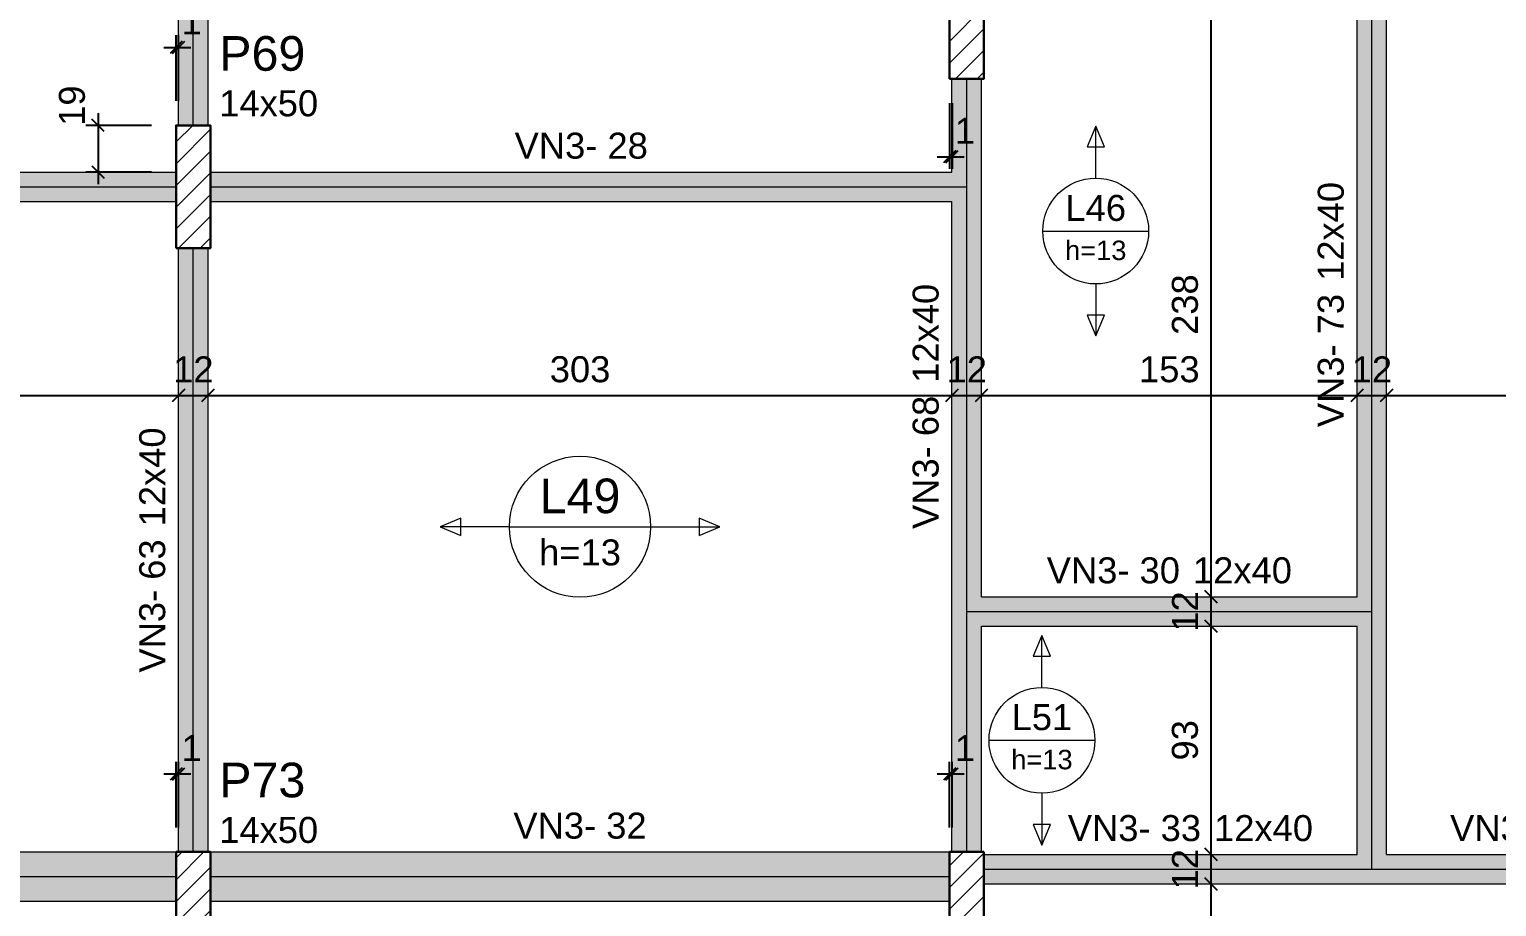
# Model space of a CAD drawing. Header units: millimetres. Extents: x -8 to 605, y -494 to 220.
# Drawn here: x 14.13 to 26.08, y -476.07 to -468.92 of the extents above; entities that cross this region are included whole.
import ezdxf

# ---------------------------------------------------------------- set-up
doc = ezdxf.new("R2010")
doc.units = ezdxf.units.MM
doc.header["$MEASUREMENT"] = 0
doc.linetypes.add('NULL', pattern=[0])
for name, color, linetype, lineweight in [('FO-Cotas', 5, 'Continuous', 5), ('FO-Eixos', 5, 'Continuous', 5), ('FO-Hachura pilar que passa', 19, 'Continuous', 5), ('FO-Hachura viga', 43, 'Continuous', 5), ('FO-Pilares', 4, 'Continuous', 30), ('FO-Textos das lajes', 1, 'Continuous', 20), ('FO-Textos das vigas', 7, 'Continuous', 5), ('FO-Textos dos pilares', 7, 'Continuous', 5), ('FO-Vigas', 1, 'Continuous', 20)]:
    doc.layers.add(name, color=color, linetype=linetype, lineweight=lineweight)
doc.styles.add('Arial', font='arial.ttf')
doc.dimstyles.new('UM_50.000000', dxfattribs={"dimtxt": 0.18, "dimasz": 0.1, "dimexe": 0.1, "dimexo": 0.2, "dimgap": 0, "dimtad": 1, "dimtih": 1, "dimtoh": 1, "dimdec": 1, "dimlfac": 50, "dimzin": 0, "dimdsep": 46, "dimtxsty": 'Standard', "dimcen": 0.09, "dimdle": 0.1, "dimadec": 1, "dimazin": 2, "dimtfac": 1, "dimtdec": 4, "dimtofl": 0, "dimtmove": 0, "dimatfit": 3, "dimfxl": 1, "dimtolj": 1, "dimarcsym": 0})
pattern_1 = [(45, (-4.58844, -411.61486), (-0.08838835, 0.08838835), [])]

# ---------------------------------------------------------------- blocks, each defined once
blk = doc.blocks.new('_Oblique')
at = {"color": 0, "linetype": 'ByBlock', "lineweight": -2}
blk.add_line((-0.5, -0.5), (0.5, 0.5), dxfattribs=at)
blk = doc.blocks.new('*D4126')
at = {"layer": 'Defpoints', "color": 0, "transparency": 16777216}
for p in [(-0.578, -475.905), (31.502, -475.905), (31.502, -485.146)]:
    blk.add_point(p, dxfattribs=at)
at = {"layer": 'FO-Cotas', "color": 0, "lineweight": -2, "transparency": 16777216}
for p, q in [((-0.578, -476.105), (-0.578, -485.246)), ((31.502, -476.105), (31.502, -485.246)), ((-0.678, -485.146), (31.602, -485.146))]:
    blk.add_line(p, q, dxfattribs=at)
at = {"layer": 'FO-Cotas', "color": 0, "lineweight": -2, "transparency": 16777216, "xscale": 0.1, "yscale": 0.1, "zscale": 0.1, "rotation": 180}
blk.add_blockref('_Oblique', (-0.578, -485.146), dxfattribs=at)
at = {"layer": 'FO-Cotas', "color": 0, "lineweight": -2, "transparency": 16777216, "xscale": 0.1, "yscale": 0.1, "zscale": 0.1}
blk.add_blockref('_Oblique', (31.502, -485.146), dxfattribs=at)
at = {"layer": 'FO-Cotas', "color": 7, "transparency": 16777216, "insert": (15.462, -484.935), "char_height": 0.2118, "attachment_point": 5, "rotation": 0.0057, "style": 'Arial'}
blk.add_mtext('\\A1;1604', dxfattribs=at)
blk = doc.blocks.new('*D4204')
at = {"layer": 'Defpoints', "color": 0, "transparency": 16777216}
for p in [(9.282, -471.905), (15.342, -471.905), (15.342, -471.905)]:
    blk.add_point(p, dxfattribs=at)
at = {"layer": 'FO-Cotas', "color": 0, "lineweight": -2, "transparency": 16777216}
blk.add_line((9.182, -471.905), (15.442, -471.905), dxfattribs=at)
at = {"layer": 'FO-Cotas', "color": 0, "lineweight": -2, "transparency": 16777216, "xscale": 0.1, "yscale": 0.1, "zscale": 0.1, "rotation": 180}
blk.add_blockref('_Oblique', (9.282, -471.905), dxfattribs=at)
at = {"layer": 'FO-Cotas', "color": 0, "lineweight": -2, "transparency": 16777216, "xscale": 0.1, "yscale": 0.1, "zscale": 0.1}
blk.add_blockref('_Oblique', (15.342, -471.905), dxfattribs=at)
at = {"layer": 'FO-Cotas', "color": 7, "transparency": 16777216, "insert": (12.312, -471.693), "char_height": 0.2118, "attachment_point": 5, "rotation": 0.0057, "style": 'Arial'}
blk.add_mtext('\\A1;303', dxfattribs=at)
blk = doc.blocks.new('*D4205')
at = {"layer": 'Defpoints', "color": 0, "transparency": 16777216}
for p in [(15.342, -471.905), (15.582, -471.905), (15.582, -471.905)]:
    blk.add_point(p, dxfattribs=at)
at = {"layer": 'FO-Cotas', "color": 0, "lineweight": -2, "transparency": 16777216}
blk.add_line((15.242, -471.905), (15.682, -471.905), dxfattribs=at)
at = {"layer": 'FO-Cotas', "color": 0, "lineweight": -2, "transparency": 16777216, "xscale": 0.1, "yscale": 0.1, "zscale": 0.1, "rotation": 180}
blk.add_blockref('_Oblique', (15.342, -471.905), dxfattribs=at)
at = {"layer": 'FO-Cotas', "color": 0, "lineweight": -2, "transparency": 16777216, "xscale": 0.1, "yscale": 0.1, "zscale": 0.1}
blk.add_blockref('_Oblique', (15.582, -471.905), dxfattribs=at)
at = {"layer": 'FO-Cotas', "color": 7, "transparency": 16777216, "insert": (15.462, -471.693), "char_height": 0.2118, "attachment_point": 5, "rotation": 0.0057, "style": 'Arial'}
blk.add_mtext('\\A1;12', dxfattribs=at)
blk = doc.blocks.new('*D4206')
at = {"layer": 'Defpoints', "color": 0, "transparency": 16777216}
for p in [(15.582, -471.905), (21.642, -471.905), (21.642, -471.905)]:
    blk.add_point(p, dxfattribs=at)
at = {"layer": 'FO-Cotas', "color": 0, "lineweight": -2, "transparency": 16777216}
blk.add_line((15.482, -471.905), (21.742, -471.905), dxfattribs=at)
at = {"layer": 'FO-Cotas', "color": 0, "lineweight": -2, "transparency": 16777216, "xscale": 0.1, "yscale": 0.1, "zscale": 0.1, "rotation": 180}
blk.add_blockref('_Oblique', (15.582, -471.905), dxfattribs=at)
at = {"layer": 'FO-Cotas', "color": 0, "lineweight": -2, "transparency": 16777216, "xscale": 0.1, "yscale": 0.1, "zscale": 0.1}
blk.add_blockref('_Oblique', (21.642, -471.905), dxfattribs=at)
at = {"layer": 'FO-Cotas', "color": 7, "transparency": 16777216, "insert": (18.612, -471.693), "char_height": 0.2118, "attachment_point": 5, "rotation": 0.0057, "style": 'Arial'}
blk.add_mtext('\\A1;303', dxfattribs=at)
blk = doc.blocks.new('*D4207')
at = {"layer": 'Defpoints', "color": 0, "transparency": 16777216}
for p in [(21.642, -471.905), (21.882, -471.905), (21.882, -471.905)]:
    blk.add_point(p, dxfattribs=at)
at = {"layer": 'FO-Cotas', "color": 0, "lineweight": -2, "transparency": 16777216}
blk.add_line((21.542, -471.905), (21.982, -471.905), dxfattribs=at)
at = {"layer": 'FO-Cotas', "color": 0, "lineweight": -2, "transparency": 16777216, "xscale": 0.1, "yscale": 0.1, "zscale": 0.1, "rotation": 180}
blk.add_blockref('_Oblique', (21.642, -471.905), dxfattribs=at)
at = {"layer": 'FO-Cotas', "color": 0, "lineweight": -2, "transparency": 16777216, "xscale": 0.1, "yscale": 0.1, "zscale": 0.1}
blk.add_blockref('_Oblique', (21.882, -471.905), dxfattribs=at)
at = {"layer": 'FO-Cotas', "color": 7, "transparency": 16777216, "insert": (21.762, -471.693), "char_height": 0.2118, "attachment_point": 5, "rotation": 0.0057, "style": 'Arial'}
blk.add_mtext('\\A1;12', dxfattribs=at)
blk = doc.blocks.new('*D4208')
at = {"layer": 'Defpoints', "color": 0, "transparency": 16777216}
for p in [(21.882, -471.905), (24.942, -471.905), (24.942, -471.905)]:
    blk.add_point(p, dxfattribs=at)
at = {"layer": 'FO-Cotas', "color": 0, "lineweight": -2, "transparency": 16777216}
blk.add_line((21.782, -471.905), (25.042, -471.905), dxfattribs=at)
at = {"layer": 'FO-Cotas', "color": 0, "lineweight": -2, "transparency": 16777216, "xscale": 0.1, "yscale": 0.1, "zscale": 0.1, "rotation": 180}
blk.add_blockref('_Oblique', (21.882, -471.905), dxfattribs=at)
at = {"layer": 'FO-Cotas', "color": 0, "lineweight": -2, "transparency": 16777216, "xscale": 0.1, "yscale": 0.1, "zscale": 0.1}
blk.add_blockref('_Oblique', (24.942, -471.905), dxfattribs=at)
at = {"layer": 'FO-Cotas', "color": 7, "transparency": 16777216, "insert": (23.412, -471.693), "char_height": 0.2118, "attachment_point": 5, "rotation": 0.0057, "style": 'Arial'}
blk.add_mtext('\\A1;153', dxfattribs=at)
blk = doc.blocks.new('*D4209')
at = {"layer": 'Defpoints', "color": 0, "transparency": 16777216}
for p in [(24.942, -471.905), (25.182, -471.905), (25.182, -471.905)]:
    blk.add_point(p, dxfattribs=at)
at = {"layer": 'FO-Cotas', "color": 0, "lineweight": -2, "transparency": 16777216}
blk.add_line((24.842, -471.905), (25.282, -471.905), dxfattribs=at)
at = {"layer": 'FO-Cotas', "color": 0, "lineweight": -2, "transparency": 16777216, "xscale": 0.1, "yscale": 0.1, "zscale": 0.1, "rotation": 180}
blk.add_blockref('_Oblique', (24.942, -471.905), dxfattribs=at)
at = {"layer": 'FO-Cotas', "color": 0, "lineweight": -2, "transparency": 16777216, "xscale": 0.1, "yscale": 0.1, "zscale": 0.1}
blk.add_blockref('_Oblique', (25.182, -471.905), dxfattribs=at)
at = {"layer": 'FO-Cotas', "color": 7, "transparency": 16777216, "insert": (25.062, -471.693), "char_height": 0.2118, "attachment_point": 5, "rotation": 0.0057, "style": 'Arial'}
blk.add_mtext('\\A1;12', dxfattribs=at)
blk = doc.blocks.new('*D4210')
at = {"layer": 'Defpoints', "color": 0, "transparency": 16777216}
for p in [(25.182, -471.905), (31.242, -471.905), (31.242, -471.905)]:
    blk.add_point(p, dxfattribs=at)
at = {"layer": 'FO-Cotas', "color": 0, "lineweight": -2, "transparency": 16777216}
blk.add_line((25.082, -471.905), (31.342, -471.905), dxfattribs=at)
at = {"layer": 'FO-Cotas', "color": 0, "lineweight": -2, "transparency": 16777216, "xscale": 0.1, "yscale": 0.1, "zscale": 0.1, "rotation": 180}
blk.add_blockref('_Oblique', (25.182, -471.905), dxfattribs=at)
at = {"layer": 'FO-Cotas', "color": 0, "lineweight": -2, "transparency": 16777216, "xscale": 0.1, "yscale": 0.1, "zscale": 0.1}
blk.add_blockref('_Oblique', (31.242, -471.905), dxfattribs=at)
at = {"layer": 'FO-Cotas', "color": 7, "transparency": 16777216, "insert": (28.212, -471.693), "char_height": 0.2118, "attachment_point": 5, "rotation": 0.0057, "style": 'Arial'}
blk.add_mtext('\\A1;303', dxfattribs=at)
blk = doc.blocks.new('*D4345')
at = {"layer": 'Defpoints', "color": 0, "transparency": 16777216}
for p in [(23.752, -475.885), (23.752, -475.885), (23.752, -482.945)]:
    blk.add_point(p, dxfattribs=at)
at = {"layer": 'FO-Cotas', "color": 0, "lineweight": -2, "transparency": 16777216}
blk.add_line((23.752, -483.045), (23.752, -475.785), dxfattribs=at)
at = {"layer": 'FO-Cotas', "color": 0, "lineweight": -2, "transparency": 16777216, "xscale": 0.1, "yscale": 0.1, "zscale": 0.1}
for p, rotation in [((23.752, -475.885), 90), ((23.752, -482.945), 270)]:
    blk.add_blockref('_Oblique', p, dxfattribs=dict(at, rotation=rotation))
at = {"layer": 'FO-Cotas', "color": 7, "transparency": 16777216, "insert": (23.54, -479.415), "char_height": 0.2118, "attachment_point": 5, "rotation": 90, "style": 'Arial'}
blk.add_mtext('\\A1;353', dxfattribs=at)
blk = doc.blocks.new('*D4346')
at = {"layer": 'Defpoints', "color": 0, "transparency": 16777216}
for p in [(23.752, -475.645), (23.752, -475.645), (23.752, -475.885)]:
    blk.add_point(p, dxfattribs=at)
at = {"layer": 'FO-Cotas', "color": 0, "lineweight": -2, "transparency": 16777216}
blk.add_line((23.752, -475.985), (23.752, -475.545), dxfattribs=at)
at = {"layer": 'FO-Cotas', "color": 0, "lineweight": -2, "transparency": 16777216, "xscale": 0.1, "yscale": 0.1, "zscale": 0.1}
for p, rotation in [((23.752, -475.645), 90), ((23.752, -475.885), 270)]:
    blk.add_blockref('_Oblique', p, dxfattribs=dict(at, rotation=rotation))
at = {"layer": 'FO-Cotas', "color": 7, "transparency": 16777216, "insert": (23.54, -475.765), "char_height": 0.2118, "attachment_point": 5, "rotation": 90, "style": 'Arial'}
blk.add_mtext('\\A1;12', dxfattribs=at)
blk = doc.blocks.new('*D4347')
at = {"layer": 'Defpoints', "color": 0, "transparency": 16777216}
for p in [(23.752, -473.785), (23.752, -473.785), (23.752, -475.645)]:
    blk.add_point(p, dxfattribs=at)
at = {"layer": 'FO-Cotas', "color": 0, "lineweight": -2, "transparency": 16777216}
blk.add_line((23.752, -475.745), (23.752, -473.685), dxfattribs=at)
at = {"layer": 'FO-Cotas', "color": 0, "lineweight": -2, "transparency": 16777216, "xscale": 0.1, "yscale": 0.1, "zscale": 0.1}
for p, rotation in [((23.752, -473.785), 90), ((23.752, -475.645), 270)]:
    blk.add_blockref('_Oblique', p, dxfattribs=dict(at, rotation=rotation))
at = {"layer": 'FO-Cotas', "color": 7, "transparency": 16777216, "insert": (23.54, -474.715), "char_height": 0.2118, "attachment_point": 5, "rotation": 90, "style": 'Arial'}
blk.add_mtext('\\A1;93', dxfattribs=at)
blk = doc.blocks.new('*D4348')
at = {"layer": 'Defpoints', "color": 0, "transparency": 16777216}
for p in [(23.752, -473.545), (23.752, -473.545), (23.752, -473.785)]:
    blk.add_point(p, dxfattribs=at)
at = {"layer": 'FO-Cotas', "color": 0, "lineweight": -2, "transparency": 16777216}
blk.add_line((23.752, -473.885), (23.752, -473.445), dxfattribs=at)
at = {"layer": 'FO-Cotas', "color": 0, "lineweight": -2, "transparency": 16777216, "xscale": 0.1, "yscale": 0.1, "zscale": 0.1}
for p, rotation in [((23.752, -473.545), 90), ((23.752, -473.785), 270)]:
    blk.add_blockref('_Oblique', p, dxfattribs=dict(at, rotation=rotation))
at = {"layer": 'FO-Cotas', "color": 7, "transparency": 16777216, "insert": (23.54, -473.665), "char_height": 0.2118, "attachment_point": 5, "rotation": 90, "style": 'Arial'}
blk.add_mtext('\\A1;12', dxfattribs=at)
blk = doc.blocks.new('*D4349')
at = {"layer": 'Defpoints', "color": 0, "transparency": 16777216}
for p in [(23.752, -468.785), (23.752, -468.785), (23.752, -473.545)]:
    blk.add_point(p, dxfattribs=at)
at = {"layer": 'FO-Cotas', "color": 0, "lineweight": -2, "transparency": 16777216}
blk.add_line((23.752, -473.645), (23.752, -468.685), dxfattribs=at)
at = {"layer": 'FO-Cotas', "color": 0, "lineweight": -2, "transparency": 16777216, "xscale": 0.1, "yscale": 0.1, "zscale": 0.1}
for p, rotation in [((23.752, -468.785), 90), ((23.752, -473.545), 270)]:
    blk.add_blockref('_Oblique', p, dxfattribs=dict(at, rotation=rotation))
at = {"layer": 'FO-Cotas', "color": 7, "transparency": 16777216, "insert": (23.54, -471.165), "char_height": 0.2118, "attachment_point": 5, "rotation": 90, "style": 'Arial'}
blk.add_mtext('\\A1;238', dxfattribs=at)
blk = doc.blocks.new('*D4439')
at = {"layer": 'Defpoints', "color": 0, "transparency": 16777216}
for p in [(21.622, -469.325), (21.642, -469.325), (21.642, -469.96)]:
    blk.add_point(p, dxfattribs=at)
at = {"layer": 'FO-Cotas', "color": 0, "lineweight": -2, "transparency": 16777216}
for p, q in [((21.622, -469.525), (21.622, -470.06)), ((21.642, -469.525), (21.642, -470.06)), ((21.522, -469.96), (21.742, -469.96))]:
    blk.add_line(p, q, dxfattribs=at)
at = {"layer": 'FO-Cotas', "color": 0, "lineweight": -2, "transparency": 16777216, "xscale": 0.1, "yscale": 0.1, "zscale": 0.1, "rotation": 180}
blk.add_blockref('_Oblique', (21.622, -469.96), dxfattribs=at)
at = {"layer": 'FO-Cotas', "color": 0, "lineweight": -2, "transparency": 16777216, "xscale": 0.1, "yscale": 0.1, "zscale": 0.1}
blk.add_blockref('_Oblique', (21.642, -469.96), dxfattribs=at)
at = {"layer": 'FO-Cotas', "color": 7, "transparency": 16777216, "insert": (21.748, -469.748), "char_height": 0.2118, "attachment_point": 5, "rotation": 0.0057, "style": 'Arial'}
blk.add_mtext('\\A1;1', dxfattribs=at)
blk = doc.blocks.new('*D4442')
at = {"layer": 'Defpoints', "color": 0, "transparency": 16777216}
for p in [(15.342, -469.069), (15.322, -469.705), (15.342, -469.705)]:
    blk.add_point(p, dxfattribs=at)
at = {"layer": 'FO-Cotas', "color": 0, "lineweight": -2, "transparency": 16777216}
for p, q in [((15.322, -469.505), (15.322, -468.969)), ((15.342, -469.505), (15.342, -468.969)), ((15.222, -469.069), (15.442, -469.069))]:
    blk.add_line(p, q, dxfattribs=at)
at = {"layer": 'FO-Cotas', "color": 0, "lineweight": -2, "transparency": 16777216, "xscale": 0.1, "yscale": 0.1, "zscale": 0.1, "rotation": 180}
blk.add_blockref('_Oblique', (15.322, -469.069), dxfattribs=at)
at = {"layer": 'FO-Cotas', "color": 0, "lineweight": -2, "transparency": 16777216, "xscale": 0.1, "yscale": 0.1, "zscale": 0.1}
blk.add_blockref('_Oblique', (15.342, -469.069), dxfattribs=at)
at = {"layer": 'FO-Cotas', "color": 7, "transparency": 16777216, "insert": (15.448, -468.858), "char_height": 0.2118, "attachment_point": 5, "rotation": 0.0057, "style": 'Arial'}
blk.add_mtext('\\A1;1', dxfattribs=at)
blk = doc.blocks.new('*D4447')
at = {"layer": 'Defpoints', "color": 0, "transparency": 16777216}
for p in [(15.342, -474.989), (15.322, -475.625), (15.342, -475.625)]:
    blk.add_point(p, dxfattribs=at)
at = {"layer": 'FO-Cotas', "color": 0, "lineweight": -2, "transparency": 16777216}
for p, q in [((15.322, -475.425), (15.322, -474.889)), ((15.342, -475.425), (15.342, -474.889)), ((15.222, -474.989), (15.442, -474.989))]:
    blk.add_line(p, q, dxfattribs=at)
at = {"layer": 'FO-Cotas', "color": 0, "lineweight": -2, "transparency": 16777216, "xscale": 0.1, "yscale": 0.1, "zscale": 0.1, "rotation": 180}
blk.add_blockref('_Oblique', (15.322, -474.989), dxfattribs=at)
at = {"layer": 'FO-Cotas', "color": 0, "lineweight": -2, "transparency": 16777216, "xscale": 0.1, "yscale": 0.1, "zscale": 0.1}
blk.add_blockref('_Oblique', (15.342, -474.989), dxfattribs=at)
at = {"layer": 'FO-Cotas', "color": 7, "transparency": 16777216, "insert": (15.448, -474.778), "char_height": 0.2118, "attachment_point": 5, "rotation": 0.0057, "style": 'Arial'}
blk.add_mtext('\\A1;1', dxfattribs=at)
blk = doc.blocks.new('*D4448')
at = {"layer": 'Defpoints', "color": 0, "transparency": 16777216}
for p in [(21.642, -474.989), (21.622, -475.625), (21.642, -475.625)]:
    blk.add_point(p, dxfattribs=at)
at = {"layer": 'FO-Cotas', "color": 0, "lineweight": -2, "transparency": 16777216}
for p, q in [((21.622, -475.425), (21.622, -474.889)), ((21.642, -475.425), (21.642, -474.889)), ((21.522, -474.989), (21.742, -474.989))]:
    blk.add_line(p, q, dxfattribs=at)
at = {"layer": 'FO-Cotas', "color": 0, "lineweight": -2, "transparency": 16777216, "xscale": 0.1, "yscale": 0.1, "zscale": 0.1, "rotation": 180}
blk.add_blockref('_Oblique', (21.622, -474.989), dxfattribs=at)
at = {"layer": 'FO-Cotas', "color": 0, "lineweight": -2, "transparency": 16777216, "xscale": 0.1, "yscale": 0.1, "zscale": 0.1}
blk.add_blockref('_Oblique', (21.642, -474.989), dxfattribs=at)
at = {"layer": 'FO-Cotas', "color": 7, "transparency": 16777216, "insert": (21.748, -474.778), "char_height": 0.2118, "attachment_point": 5, "rotation": 0.0057, "style": 'Arial'}
blk.add_mtext('\\A1;1', dxfattribs=at)
blk = doc.blocks.new('*D4521')
at = {"layer": 'Defpoints', "color": 0, "transparency": 16777216}
for p in [(15.322, -469.705), (14.686, -470.085), (15.322, -470.085)]:
    blk.add_point(p, dxfattribs=at)
at = {"layer": 'FO-Cotas', "color": 0, "lineweight": -2, "transparency": 16777216}
for p, q in [((15.122, -469.705), (14.586, -469.705)), ((14.686, -469.605), (14.686, -470.185)), ((15.122, -470.085), (14.586, -470.085))]:
    blk.add_line(p, q, dxfattribs=at)
at = {"layer": 'FO-Cotas', "color": 0, "lineweight": -2, "transparency": 16777216, "xscale": 0.1, "yscale": 0.1, "zscale": 0.1}
for p, rotation in [((14.686, -469.705), 90), ((14.686, -470.085), 270)]:
    blk.add_blockref('_Oblique', p, dxfattribs=dict(at, rotation=rotation))
at = {"layer": 'FO-Cotas', "color": 7, "transparency": 16777216, "insert": (14.474, -469.544), "char_height": 0.2118, "attachment_point": 5, "rotation": 90, "style": 'Arial'}
blk.add_mtext('\\A1;19', dxfattribs=at)

msp = doc.modelspace()

# ---------------------------------------------------------------- hatches: boundary and pattern name
at = {"layer": 'FO-Hachura pilar que passa', "linetype": 'Continuous', "ltscale": 0.2}
h = msp.add_hatch(dxfattribs=at)
h.set_pattern_fill('ANSI31', color=19, style=0)
h.set_pattern_definition(pattern_1)
h.paths.add_polyline_path([(21.6216, -469.3249), (21.7616, -469.3249), (21.9016, -469.3249), (21.9016, -468.9249), (21.9016, -468.5249), (21.7616, -468.5249), (21.6216, -468.5249), (21.6216, -468.9249)])
h = msp.add_hatch(dxfattribs=at)
h.set_pattern_fill('ANSI31', color=19, style=0)
h.set_pattern_definition(pattern_1)
h.paths.add_polyline_path([(15.3216, -470.7049), (15.4616, -470.7049), (15.6016, -470.7049), (15.6016, -470.2049), (15.6016, -469.7049), (15.4616, -469.7049), (15.3216, -469.7049), (15.3216, -470.2049)])
h = msp.add_hatch(dxfattribs=at)
h.set_pattern_fill('ANSI31', color=19, style=0)
h.set_pattern_definition(pattern_1)
h.paths.add_polyline_path([(15.3216, -476.6249), (15.4616, -476.6249), (15.6016, -476.6249), (15.6016, -476.1249), (15.6016, -475.6249), (15.4616, -475.6249), (15.3216, -475.6249), (15.3216, -476.1249)])
h = msp.add_hatch(dxfattribs=at)
h.set_pattern_fill('ANSI31', color=19, style=0)
h.set_pattern_definition(pattern_1)
h.paths.add_polyline_path([(21.9016, -475.6249), (21.7616, -475.6249), (21.6216, -475.6249), (21.6216, -476.0249), (21.6216, -476.4249), (21.7616, -476.4249), (21.9016, -476.4249), (21.9016, -476.0249)])
at = {"layer": 'FO-Hachura viga', "linetype": 'Continuous', "ltscale": 0.2}
for points in [[(15.5816, -465.8249), (15.5816, -465.8249), (15.3416, -465.8249), (15.3416, -469.7049), (15.5816, -469.7049), (15.5816, -465.8249)], [(25.1816, -468.7849), (25.1816, -468.7849), (25.0616, -468.6649), (24.9416, -468.7849), (24.9416, -473.5449), (25.0616, -473.6649), (25.1816, -473.6649), (25.1816, -468.7849)], [(21.8816, -469.3249), (21.8816, -469.3249), (21.6416, -469.3249), (21.6416, -470.0849), (21.7616, -470.2049), (21.8816, -470.2049), (21.8816, -469.3249)], [(15.3216, -470.0849), (15.3216, -470.0849), (9.2816, -470.0849), (9.1616, -470.2049), (9.2816, -470.3249), (15.3216, -470.3249), (15.3216, -470.0849)], [(21.7616, -470.2049), (21.7616, -470.2049), (21.6416, -470.0849), (15.6016, -470.0849), (15.6016, -470.3249), (21.6416, -470.3249), (21.7616, -470.2049)], [(21.8816, -473.5449), (21.8816, -473.5449), (21.8816, -470.2049), (21.7616, -470.2049), (21.6416, -470.3249), (21.6416, -473.6649), (21.7616, -473.6649), (21.8816, -473.5449)], [(15.5816, -470.7049), (15.5816, -470.7049), (15.3416, -470.7049), (15.3416, -475.6249), (15.5816, -475.6249), (15.5816, -470.7049)], [(25.0616, -473.6649), (25.0616, -473.6649), (24.9416, -473.5449), (21.8816, -473.5449), (21.7616, -473.6649), (21.8816, -473.7849), (24.9416, -473.7849), (25.0616, -473.6649)], [(21.8816, -473.7849), (21.8816, -473.7849), (21.7616, -473.6649), (21.6416, -473.6649), (21.6416, -475.6249), (21.8816, -475.6249), (21.8816, -473.7849)], [(25.1816, -475.6449), (25.1816, -475.6449), (25.1816, -473.6649), (25.0616, -473.6649), (24.9416, -473.7849), (24.9416, -475.6449), (25.0616, -475.7649), (25.1816, -475.6449)], [(15.3216, -475.6249), (15.3216, -475.6249), (9.3016, -475.6249), (9.3016, -476.0249), (15.3216, -476.0249), (15.3216, -475.6249)], [(21.6216, -475.6249), (21.6216, -475.6249), (15.6016, -475.6249), (15.6016, -476.0249), (21.6216, -476.0249), (21.6216, -475.6249)], [(25.0616, -475.7649), (25.0616, -475.7649), (24.9416, -475.6449), (21.9016, -475.6449), (21.9016, -475.8849), (25.0616, -475.8849), (25.0616, -475.7649)], [(27.3016, -475.6449), (27.3016, -475.6449), (25.1816, -475.6449), (25.0616, -475.7649), (25.0616, -475.8849), (27.3016, -475.8849), (27.3016, -475.6449)]]:
    msp.add_hatch(color=43, dxfattribs=at).paths.add_polyline_path(points)

# ---------------------------------------------------------------- linework, layer by layer
at = {"layer": 'FO-Eixos'}
for p, q in [((15.4616, -469.7049), (15.4616, -465.8249)), ((25.0616, -473.6649), (25.0616, -468.6649)), ((21.7616, -470.2049), (21.7616, -469.3249)), ((9.1616, -470.2049), (15.3216, -470.2049)), ((15.6016, -470.2049), (21.7616, -470.2049)), ((21.7616, -473.6649), (21.7616, -470.2049)), ((15.4616, -475.6249), (15.4616, -470.7049)), ((21.7616, -475.6249), (21.7616, -473.6649)), ((21.7616, -473.6649), (25.0616, -473.6649)), ((25.0616, -475.7649), (25.0616, -473.6649)), ((21.9016, -475.7649), (25.0616, -475.7649)), ((25.0616, -475.7649), (27.3016, -475.7649)), ((9.3016, -475.8249), (15.3216, -475.8249)), ((15.6016, -475.8249), (21.6216, -475.8249))]:
    msp.add_line(p, q, dxfattribs=at)
at = {"layer": 'FO-Pilares'}
for points in [[(21.6216, -469.3249), (21.7616, -469.3249), (21.9016, -469.3249), (21.9016, -468.9249), (21.9016, -468.5249), (21.7616, -468.5249), (21.6216, -468.5249), (21.6216, -468.9249), (21.6216, -469.3249)], [(15.3216, -470.7049), (15.4616, -470.7049), (15.6016, -470.7049), (15.6016, -470.2049), (15.6016, -469.7049), (15.4616, -469.7049), (15.3216, -469.7049), (15.3216, -470.2049), (15.3216, -470.7049)], [(15.3216, -476.6249), (15.4616, -476.6249), (15.6016, -476.6249), (15.6016, -476.1249), (15.6016, -475.6249), (15.4616, -475.6249), (15.3216, -475.6249), (15.3216, -476.1249), (15.3216, -476.6249)], [(21.9016, -475.6249), (21.7616, -475.6249), (21.6216, -475.6249), (21.6216, -476.0249), (21.6216, -476.4249), (21.7616, -476.4249), (21.9016, -476.4249), (21.9016, -476.0249), (21.9016, -475.6249)]]:
    msp.add_lwpolyline(points, close=True, dxfattribs=at)
at = {"layer": 'FO-Textos das lajes'}
for p, q in [((22.8125, -469.7112), (22.7419, -469.8807)), ((22.8831, -469.8807), (22.8125, -469.7112)), ((22.7419, -469.8807), (22.8831, -469.8807)), ((22.3815, -470.5658), (23.2435, -470.5658)), ((22.8831, -471.2509), (22.7419, -471.2509)), ((22.7419, -471.2509), (22.8125, -471.4204)), ((22.8125, -471.4204), (22.8831, -471.2509)), ((17.6416, -472.9043), (17.4721, -472.9749)), ((17.6416, -473.0455), (17.6416, -472.9043)), ((19.751, -472.9749), (19.5816, -472.9043)), ((19.5816, -472.9043), (19.5816, -473.0455)), ((17.4721, -472.9749), (17.6416, -473.0455)), ((18.0369, -472.9749), (19.1862, -472.9749)), ((19.5816, -473.0455), (19.751, -472.9749)), ((22.3744, -473.8603), (22.3038, -474.0297)), ((22.445, -474.0297), (22.3744, -473.8603)), ((22.3038, -474.0297), (22.445, -474.0297)), ((21.9434, -474.7149), (22.8053, -474.7149)), ((22.445, -475.4), (22.3038, -475.4)), ((22.3038, -475.4), (22.3744, -475.5694)), ((22.3744, -475.5694), (22.445, -475.4))]:
    msp.add_line(p, q, dxfattribs=at)
for points in [[(22.8125, -470.1348), (22.8125, -469.7112)], [(22.8125, -470.9968), (22.8125, -471.4204)], [(18.0369, -472.9749), (17.4721, -472.9749)], [(19.1862, -472.9749), (19.751, -472.9749)], [(22.3744, -474.2839), (22.3744, -473.8603)], [(22.3744, -475.1458), (22.3744, -475.5694)]]:
    msp.add_lwpolyline(points, dxfattribs=at)
for centre, radius in [((22.8125, -470.5658), 0.431), ((18.6116, -472.9749), 0.5746), ((22.3744, -474.7149), 0.431)]:
    msp.add_circle(centre, radius, dxfattribs=at)
at = {"layer": 'FO-Vigas'}
for p, q in [((15.3416, -469.7049), (15.3416, -465.8249)), ((15.5816, -469.7049), (15.5816, -465.8249)), ((24.9416, -473.5449), (24.9416, -468.7849)), ((25.1816, -473.6649), (25.1816, -468.7849)), ((21.6416, -470.0849), (21.6416, -469.3249)), ((21.8816, -470.2049), (21.8816, -469.3249)), ((9.2816, -470.0849), (15.3216, -470.0849)), ((15.6016, -470.0849), (21.6416, -470.0849)), ((21.8816, -473.5449), (21.8816, -470.2049)), ((9.2816, -470.3249), (15.3216, -470.3249)), ((15.6016, -470.3249), (21.6416, -470.3249)), ((21.6416, -473.6649), (21.6416, -470.3249)), ((15.3416, -475.6249), (15.3416, -470.7049)), ((15.5816, -475.6249), (15.5816, -470.7049)), ((21.8816, -473.5449), (24.9416, -473.5449)), ((21.6416, -475.6249), (21.6416, -473.6649)), ((25.1816, -475.6449), (25.1816, -473.6649)), ((21.8816, -475.6249), (21.8816, -473.7849)), ((21.8816, -473.7849), (24.9416, -473.7849)), ((24.9416, -475.6449), (24.9416, -473.7849)), ((9.3016, -475.6249), (15.3216, -475.6249)), ((15.6016, -475.6249), (21.6216, -475.6249)), ((21.9016, -475.6449), (24.9416, -475.6449)), ((25.1816, -475.6449), (27.3016, -475.6449)), ((21.9016, -475.8849), (25.0616, -475.8849)), ((25.0616, -475.8849), (27.3016, -475.8849)), ((9.3016, -476.0249), (15.3216, -476.0249)), ((15.6016, -476.0249), (21.6216, -476.0249))]:
    msp.add_line(p, q, dxfattribs=at)

# ---------------------------------------------------------------- texts
at = {"layer": 'FO-Textos das lajes', "linetype": 'NULL', "ltscale": 0.2, "attachment_point": 8, "line_spacing_factor": 0.798, "style": 'Arial'}
for s, insert, char_height, width in [('L46', (22.8126, -470.486), 0.2118, 0.987001), ('h=13', (22.8126, -470.8044), 0.15885, 0.999351), ('L49', (18.6116, -472.8687), 0.2824, 1.316001), ('h=13', (18.6116, -473.293), 0.2118, 1.332467), ('L51', (22.3742, -474.635), 0.2118, 0.987001), ('h=13', (22.3742, -474.9534), 0.15885, 0.999351)]:
    msp.add_mtext(s, dxfattribs=dict(at, insert=insert, char_height=char_height, width=width))
at = {"layer": 'FO-Textos das vigas', "linetype": 'NULL', "ltscale": 0.2, "char_height": 0.2118, "line_spacing_factor": 0.798, "style": 'Arial'}
for s, insert, width, attachment_point in [('VN3- 28', (18.6216, -469.979), 2.170627, 8), ('VN3- 30', (23.4986, -473.439), 2.170627, 9), ('12x40', (23.6046, -473.439), 1.612069, 7), ('VN3- 32', (18.6116, -475.519), 2.170627, 8), ('VN3- 33', (23.6703, -475.539), 2.170627, 9), ('12x40', (23.7763, -475.539), 1.612069, 7), ('VN3- 33', (26.2416, -475.539), 2.170627, 8)]:
    msp.add_mtext(s, dxfattribs=dict(at, insert=insert, width=width, attachment_point=attachment_point))
at = {"layer": 'FO-Textos das vigas', "linetype": 'NULL', "ltscale": 0.2, "char_height": 0.2118, "rotation": 90.00021, "line_spacing_factor": 0.798, "style": 'Arial'}
for s, insert, width, attachment_point in [('12x40', (24.8357, -470.9719), 1.612069, 7), ('12x40', (21.5357, -471.8019), 1.612069, 7), ('VN3- 73', (24.8357, -471.0779), 2.170627, 9), ('VN3- 68', (21.5357, -471.9079), 2.170627, 9), ('12x40', (15.2357, -472.9719), 1.612069, 7), ('VN3- 63', (15.2357, -473.0779), 2.170627, 9)]:
    msp.add_mtext(s, dxfattribs=dict(at, insert=insert, width=width, attachment_point=attachment_point))
at = {"layer": 'FO-Textos dos pilares', "linetype": 'NULL', "ltscale": 0.2, "attachment_point": 7, "line_spacing_factor": 0.798, "style": 'Arial'}
for s, insert, char_height, width in [('P69', (15.6726, -469.2637), 0.2824, 1.403821), ('14x50', (15.6726, -469.634), 0.2118, 1.612069), ('P73', (15.6726, -475.1837), 0.2824, 1.403821), ('14x50', (15.6726, -475.554), 0.2118, 1.612069)]:
    msp.add_mtext(s, dxfattribs=dict(at, insert=insert, char_height=char_height, width=width))

# ---------------------------------------------------------------- dimensions: what is measured, and where the dimension line sits
at = {"layer": 'FO-Cotas'}
for base, p1, p2, override, picture, middle in [((15.3416, -469.0695), (15.3216, -469.7049), (15.3416, -469.7049), {"dimtxt": 0.2118, "dimasz": 0.1, "dimexe": 0.1, "dimexo": 0.2, "dimtad": 1, "dimtih": 0, "dimtoh": 0, "dimdec": 1, "dimlfac": 50, "dimzin": 8, "dimtxsty": 'Arial', "dimblk": 'Oblique', "dimblk1": 'Oblique', "dimblk2": 'Oblique', "dimsah": 1, "dimdle": 0.1, "dimse1": 0, "dimse2": 0, "dimclrt": 7, "dimadec": 1, "dimazin": 3, "dimtmove": 2, "dimldrblk": 'Oblique'}, '*D4442', (15.4478, -468.8577)), ((21.6416, -469.9603), (21.6216, -469.3249), (21.6416, -469.3249), {"dimtxt": 0.2118, "dimasz": 0.1, "dimexe": 0.1, "dimexo": 0.2, "dimtad": 1, "dimtih": 0, "dimtoh": 0, "dimdec": 1, "dimlfac": 50, "dimzin": 8, "dimtxsty": 'Arial', "dimblk": 'Oblique', "dimblk1": 'Oblique', "dimblk2": 'Oblique', "dimsah": 1, "dimdle": 0.1, "dimse1": 0, "dimse2": 0, "dimclrt": 7, "dimadec": 1, "dimazin": 3, "dimtmove": 2, "dimldrblk": 'Oblique'}, '*D4439', (21.7478, -469.7485)), ((15.3416, -471.9049), (9.2816, -471.9049), (15.3416, -471.9049), {"dimtxt": 0.2118, "dimasz": 0.1, "dimexe": 0.1, "dimexo": 0.2, "dimtad": 1, "dimtih": 0, "dimtoh": 0, "dimdec": 1, "dimlfac": 50, "dimzin": 8, "dimtxsty": 'Arial', "dimblk": 'Oblique', "dimblk1": 'Oblique', "dimblk2": 'Oblique', "dimsah": 1, "dimdle": 0.1, "dimse1": 1, "dimse2": 1, "dimclrt": 7, "dimadec": 1, "dimazin": 3, "dimtmove": 2, "dimldrblk": 'Oblique'}, '*D4204', (12.3116, -471.6931)), ((15.5816, -471.9049), (15.3416, -471.9049), (15.5816, -471.9049), {"dimtxt": 0.2118, "dimasz": 0.1, "dimexe": 0.1, "dimexo": 0.2, "dimtad": 1, "dimtih": 0, "dimtoh": 0, "dimdec": 1, "dimlfac": 50, "dimzin": 8, "dimtxsty": 'Arial', "dimblk": 'Oblique', "dimblk1": 'Oblique', "dimblk2": 'Oblique', "dimsah": 1, "dimdle": 0.1, "dimse1": 1, "dimse2": 1, "dimclrt": 7, "dimadec": 1, "dimazin": 3, "dimtmove": 2, "dimldrblk": 'Oblique'}, '*D4205', (15.4616, -471.6931)), ((21.6416, -471.9049), (15.5816, -471.9049), (21.6416, -471.9049), {"dimtxt": 0.2118, "dimasz": 0.1, "dimexe": 0.1, "dimexo": 0.2, "dimtad": 1, "dimtih": 0, "dimtoh": 0, "dimdec": 1, "dimlfac": 50, "dimzin": 8, "dimtxsty": 'Arial', "dimblk": 'Oblique', "dimblk1": 'Oblique', "dimblk2": 'Oblique', "dimsah": 1, "dimdle": 0.1, "dimse1": 1, "dimse2": 1, "dimclrt": 7, "dimadec": 1, "dimazin": 3, "dimtmove": 2, "dimldrblk": 'Oblique'}, '*D4206', (18.6116, -471.6931)), ((21.8816, -471.9049), (21.6416, -471.9049), (21.8816, -471.9049), {"dimtxt": 0.2118, "dimasz": 0.1, "dimexe": 0.1, "dimexo": 0.2, "dimtad": 1, "dimtih": 0, "dimtoh": 0, "dimdec": 1, "dimlfac": 50, "dimzin": 8, "dimtxsty": 'Arial', "dimblk": 'Oblique', "dimblk1": 'Oblique', "dimblk2": 'Oblique', "dimsah": 1, "dimdle": 0.1, "dimse1": 1, "dimse2": 1, "dimclrt": 7, "dimadec": 1, "dimazin": 3, "dimtmove": 2, "dimldrblk": 'Oblique'}, '*D4207', (21.7616, -471.6931)), ((24.9416, -471.9049), (21.8816, -471.9049), (24.9416, -471.9049), {"dimtxt": 0.2118, "dimasz": 0.1, "dimexe": 0.1, "dimexo": 0.2, "dimtad": 1, "dimtih": 0, "dimtoh": 0, "dimdec": 1, "dimlfac": 50, "dimzin": 8, "dimtxsty": 'Arial', "dimblk": 'Oblique', "dimblk1": 'Oblique', "dimblk2": 'Oblique', "dimsah": 1, "dimdle": 0.1, "dimse1": 1, "dimse2": 1, "dimclrt": 7, "dimadec": 1, "dimazin": 3, "dimtmove": 2, "dimldrblk": 'Oblique'}, '*D4208', (23.4116, -471.6931)), ((25.1816, -471.9049), (24.9416, -471.9049), (25.1816, -471.9049), {"dimtxt": 0.2118, "dimasz": 0.1, "dimexe": 0.1, "dimexo": 0.2, "dimtad": 1, "dimtih": 0, "dimtoh": 0, "dimdec": 1, "dimlfac": 50, "dimzin": 8, "dimtxsty": 'Arial', "dimblk": 'Oblique', "dimblk1": 'Oblique', "dimblk2": 'Oblique', "dimsah": 1, "dimdle": 0.1, "dimse1": 1, "dimse2": 1, "dimclrt": 7, "dimadec": 1, "dimazin": 3, "dimtmove": 2, "dimldrblk": 'Oblique'}, '*D4209', (25.0616, -471.6931)), ((31.2416, -471.9049), (25.1816, -471.9049), (31.2416, -471.9049), {"dimtxt": 0.2118, "dimasz": 0.1, "dimexe": 0.1, "dimexo": 0.2, "dimtad": 1, "dimtih": 0, "dimtoh": 0, "dimdec": 1, "dimlfac": 50, "dimzin": 8, "dimtxsty": 'Arial', "dimblk": 'Oblique', "dimblk1": 'Oblique', "dimblk2": 'Oblique', "dimsah": 1, "dimdle": 0.1, "dimse1": 1, "dimse2": 1, "dimclrt": 7, "dimadec": 1, "dimazin": 3, "dimtmove": 2, "dimldrblk": 'Oblique'}, '*D4210', (28.2116, -471.6931)), ((15.3416, -474.9895), (15.3216, -475.6249), (15.3416, -475.6249), {"dimtxt": 0.2118, "dimasz": 0.1, "dimexe": 0.1, "dimexo": 0.2, "dimtad": 1, "dimtih": 0, "dimtoh": 0, "dimdec": 1, "dimlfac": 50, "dimzin": 8, "dimtxsty": 'Arial', "dimblk": 'Oblique', "dimblk1": 'Oblique', "dimblk2": 'Oblique', "dimsah": 1, "dimdle": 0.1, "dimse1": 0, "dimse2": 0, "dimclrt": 7, "dimadec": 1, "dimazin": 3, "dimtmove": 2, "dimldrblk": 'Oblique'}, '*D4447', (15.4478, -474.7777)), ((21.6416, -474.9895), (21.6216, -475.6249), (21.6416, -475.6249), {"dimtxt": 0.2118, "dimasz": 0.1, "dimexe": 0.1, "dimexo": 0.2, "dimtad": 1, "dimtih": 0, "dimtoh": 0, "dimdec": 1, "dimlfac": 50, "dimzin": 8, "dimtxsty": 'Arial', "dimblk": 'Oblique', "dimblk1": 'Oblique', "dimblk2": 'Oblique', "dimsah": 1, "dimdle": 0.1, "dimse1": 0, "dimse2": 0, "dimclrt": 7, "dimadec": 1, "dimazin": 3, "dimtmove": 2, "dimldrblk": 'Oblique'}, '*D4448', (21.7478, -474.7777)), ((31.5016, -485.1464), (-0.5784, -475.9049), (31.5016, -475.9049), {"dimtxt": 0.2118, "dimasz": 0.1, "dimexe": 0.1, "dimexo": 0.2, "dimtad": 1, "dimtih": 0, "dimtoh": 0, "dimdec": 1, "dimlfac": 50, "dimzin": 8, "dimtxsty": 'Arial', "dimblk": 'Oblique', "dimblk1": 'Oblique', "dimblk2": 'Oblique', "dimsah": 1, "dimdle": 0.1, "dimse1": 0, "dimse2": 0, "dimclrt": 7, "dimadec": 1, "dimazin": 3, "dimtmove": 2, "dimldrblk": 'Oblique'}, '*D4126', (15.4616, -484.9346))]:
    dim = msp.add_linear_dim(base=base, p1=p1, p2=p2, dimstyle='UM_50.000000', override=override, dxfattribs=at)
    dim.commit()
    dim.dimension.update_dxf_attribs({"geometry": picture, "text_midpoint": middle, "dimtype": 160, "text_rotation": 0.00573})
for base, p1, p2, override, picture, middle in [((23.7516, -468.7849), (23.7516, -473.5449), (23.7516, -468.7849), {"dimtxt": 0.2118, "dimasz": 0.1, "dimexe": 0.1, "dimexo": 0.2, "dimtad": 1, "dimtih": 0, "dimtoh": 0, "dimdec": 1, "dimlfac": 50, "dimzin": 8, "dimtxsty": 'Arial', "dimblk": 'Oblique', "dimblk1": 'Oblique', "dimblk2": 'Oblique', "dimsah": 1, "dimdle": 0.1, "dimse1": 1, "dimse2": 1, "dimclrt": 7, "dimadec": 1, "dimazin": 3, "dimtmove": 2, "dimldrblk": 'Oblique'}, '*D4349', (23.5398, -471.1649)), ((14.6862, -470.0849), (15.3216, -469.7049), (15.3216, -470.0849), {"dimtxt": 0.2118, "dimasz": 0.1, "dimexe": 0.1, "dimexo": 0.2, "dimtad": 1, "dimtih": 0, "dimtoh": 0, "dimdec": 1, "dimlfac": 50, "dimzin": 8, "dimtxsty": 'Arial', "dimblk": 'Oblique', "dimblk1": 'Oblique', "dimblk2": 'Oblique', "dimsah": 1, "dimdle": 0.1, "dimse1": 0, "dimse2": 0, "dimclrt": 7, "dimadec": 1, "dimazin": 3, "dimtmove": 2, "dimldrblk": 'Oblique'}, '*D4521', (14.4744, -469.5444)), ((23.7516, -473.5449), (23.7516, -473.7849), (23.7516, -473.5449), {"dimtxt": 0.2118, "dimasz": 0.1, "dimexe": 0.1, "dimexo": 0.2, "dimtad": 1, "dimtih": 0, "dimtoh": 0, "dimdec": 1, "dimlfac": 50, "dimzin": 8, "dimtxsty": 'Arial', "dimblk": 'Oblique', "dimblk1": 'Oblique', "dimblk2": 'Oblique', "dimsah": 1, "dimdle": 0.1, "dimse1": 1, "dimse2": 1, "dimclrt": 7, "dimadec": 1, "dimazin": 3, "dimtmove": 2, "dimldrblk": 'Oblique'}, '*D4348', (23.5398, -473.6649)), ((23.7516, -473.7849), (23.7516, -475.6449), (23.7516, -473.7849), {"dimtxt": 0.2118, "dimasz": 0.1, "dimexe": 0.1, "dimexo": 0.2, "dimtad": 1, "dimtih": 0, "dimtoh": 0, "dimdec": 1, "dimlfac": 50, "dimzin": 8, "dimtxsty": 'Arial', "dimblk": 'Oblique', "dimblk1": 'Oblique', "dimblk2": 'Oblique', "dimsah": 1, "dimdle": 0.1, "dimse1": 1, "dimse2": 1, "dimclrt": 7, "dimadec": 1, "dimazin": 3, "dimtmove": 2, "dimldrblk": 'Oblique'}, '*D4347', (23.5398, -474.7149)), ((23.7516, -475.6449), (23.7516, -475.8849), (23.7516, -475.6449), {"dimtxt": 0.2118, "dimasz": 0.1, "dimexe": 0.1, "dimexo": 0.2, "dimtad": 1, "dimtih": 0, "dimtoh": 0, "dimdec": 1, "dimlfac": 50, "dimzin": 8, "dimtxsty": 'Arial', "dimblk": 'Oblique', "dimblk1": 'Oblique', "dimblk2": 'Oblique', "dimsah": 1, "dimdle": 0.1, "dimse1": 1, "dimse2": 1, "dimclrt": 7, "dimadec": 1, "dimazin": 3, "dimtmove": 2, "dimldrblk": 'Oblique'}, '*D4346', (23.5398, -475.7649)), ((23.7516, -475.8849), (23.7516, -482.9449), (23.7516, -475.8849), {"dimtxt": 0.2118, "dimasz": 0.1, "dimexe": 0.1, "dimexo": 0.2, "dimtad": 1, "dimtih": 0, "dimtoh": 0, "dimdec": 1, "dimlfac": 50, "dimzin": 8, "dimtxsty": 'Arial', "dimblk": 'Oblique', "dimblk1": 'Oblique', "dimblk2": 'Oblique', "dimsah": 1, "dimdle": 0.1, "dimse1": 1, "dimse2": 1, "dimclrt": 7, "dimadec": 1, "dimazin": 3, "dimtmove": 2, "dimldrblk": 'Oblique'}, '*D4345', (23.5398, -479.4149))]:
    dim = msp.add_linear_dim(base=base, p1=p1, p2=p2, angle=90, dimstyle='UM_50.000000', override=override, dxfattribs=at)
    dim.commit()
    dim.dimension.update_dxf_attribs({"geometry": picture, "text_midpoint": middle, "dimtype": 160, "text_rotation": 90})

doc.saveas('drawing.dxf')
